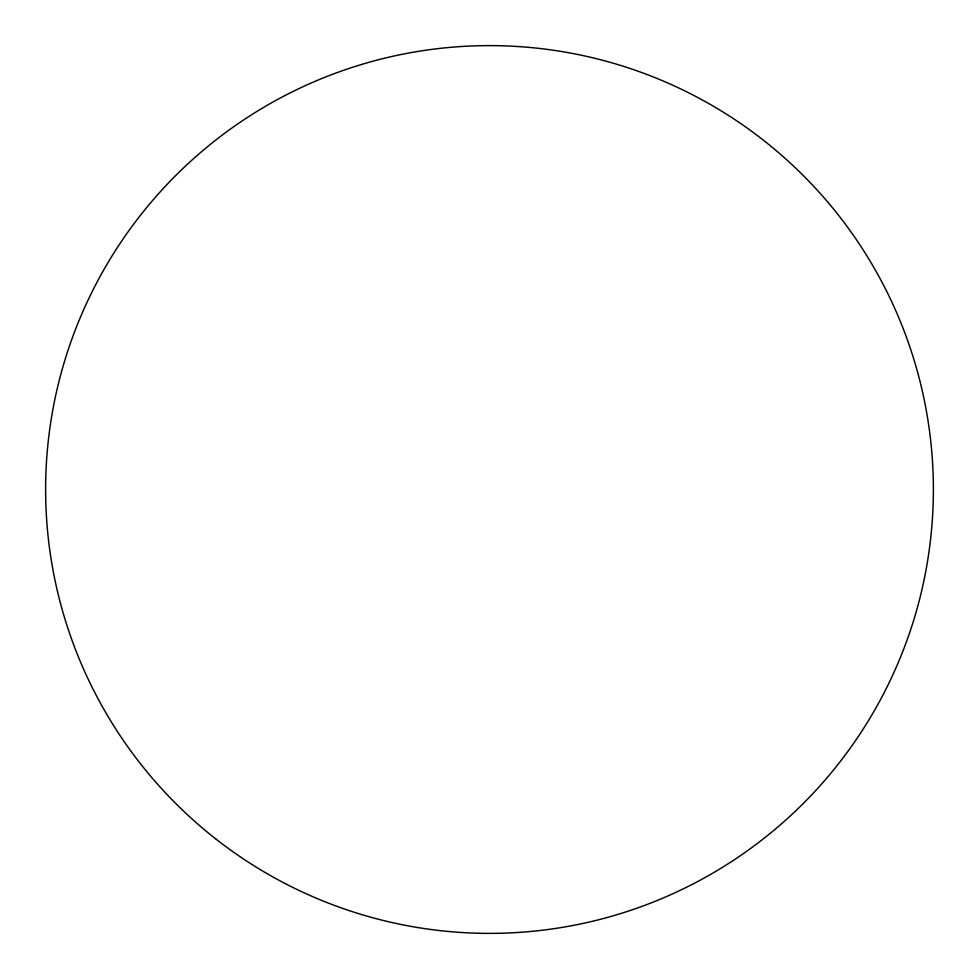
<?xml version="1.0" encoding="UTF-8"?>
<svg xmlns="http://www.w3.org/2000/svg" width="979" height="979" viewBox="0 0 979 979"><rect width="100%" height="100%" fill="white"/><g stroke="black" fill="none" stroke-linecap="round" stroke-linejoin="round"><path stroke-width="1.47" d="M216.347 839.382A443.879 443.879 0 0 0 929.083 551.116A443.879 443.879 0 0 0 323.07 78.002A443.879 443.879 0 0 0 216.347 839.382"/></g></svg>
